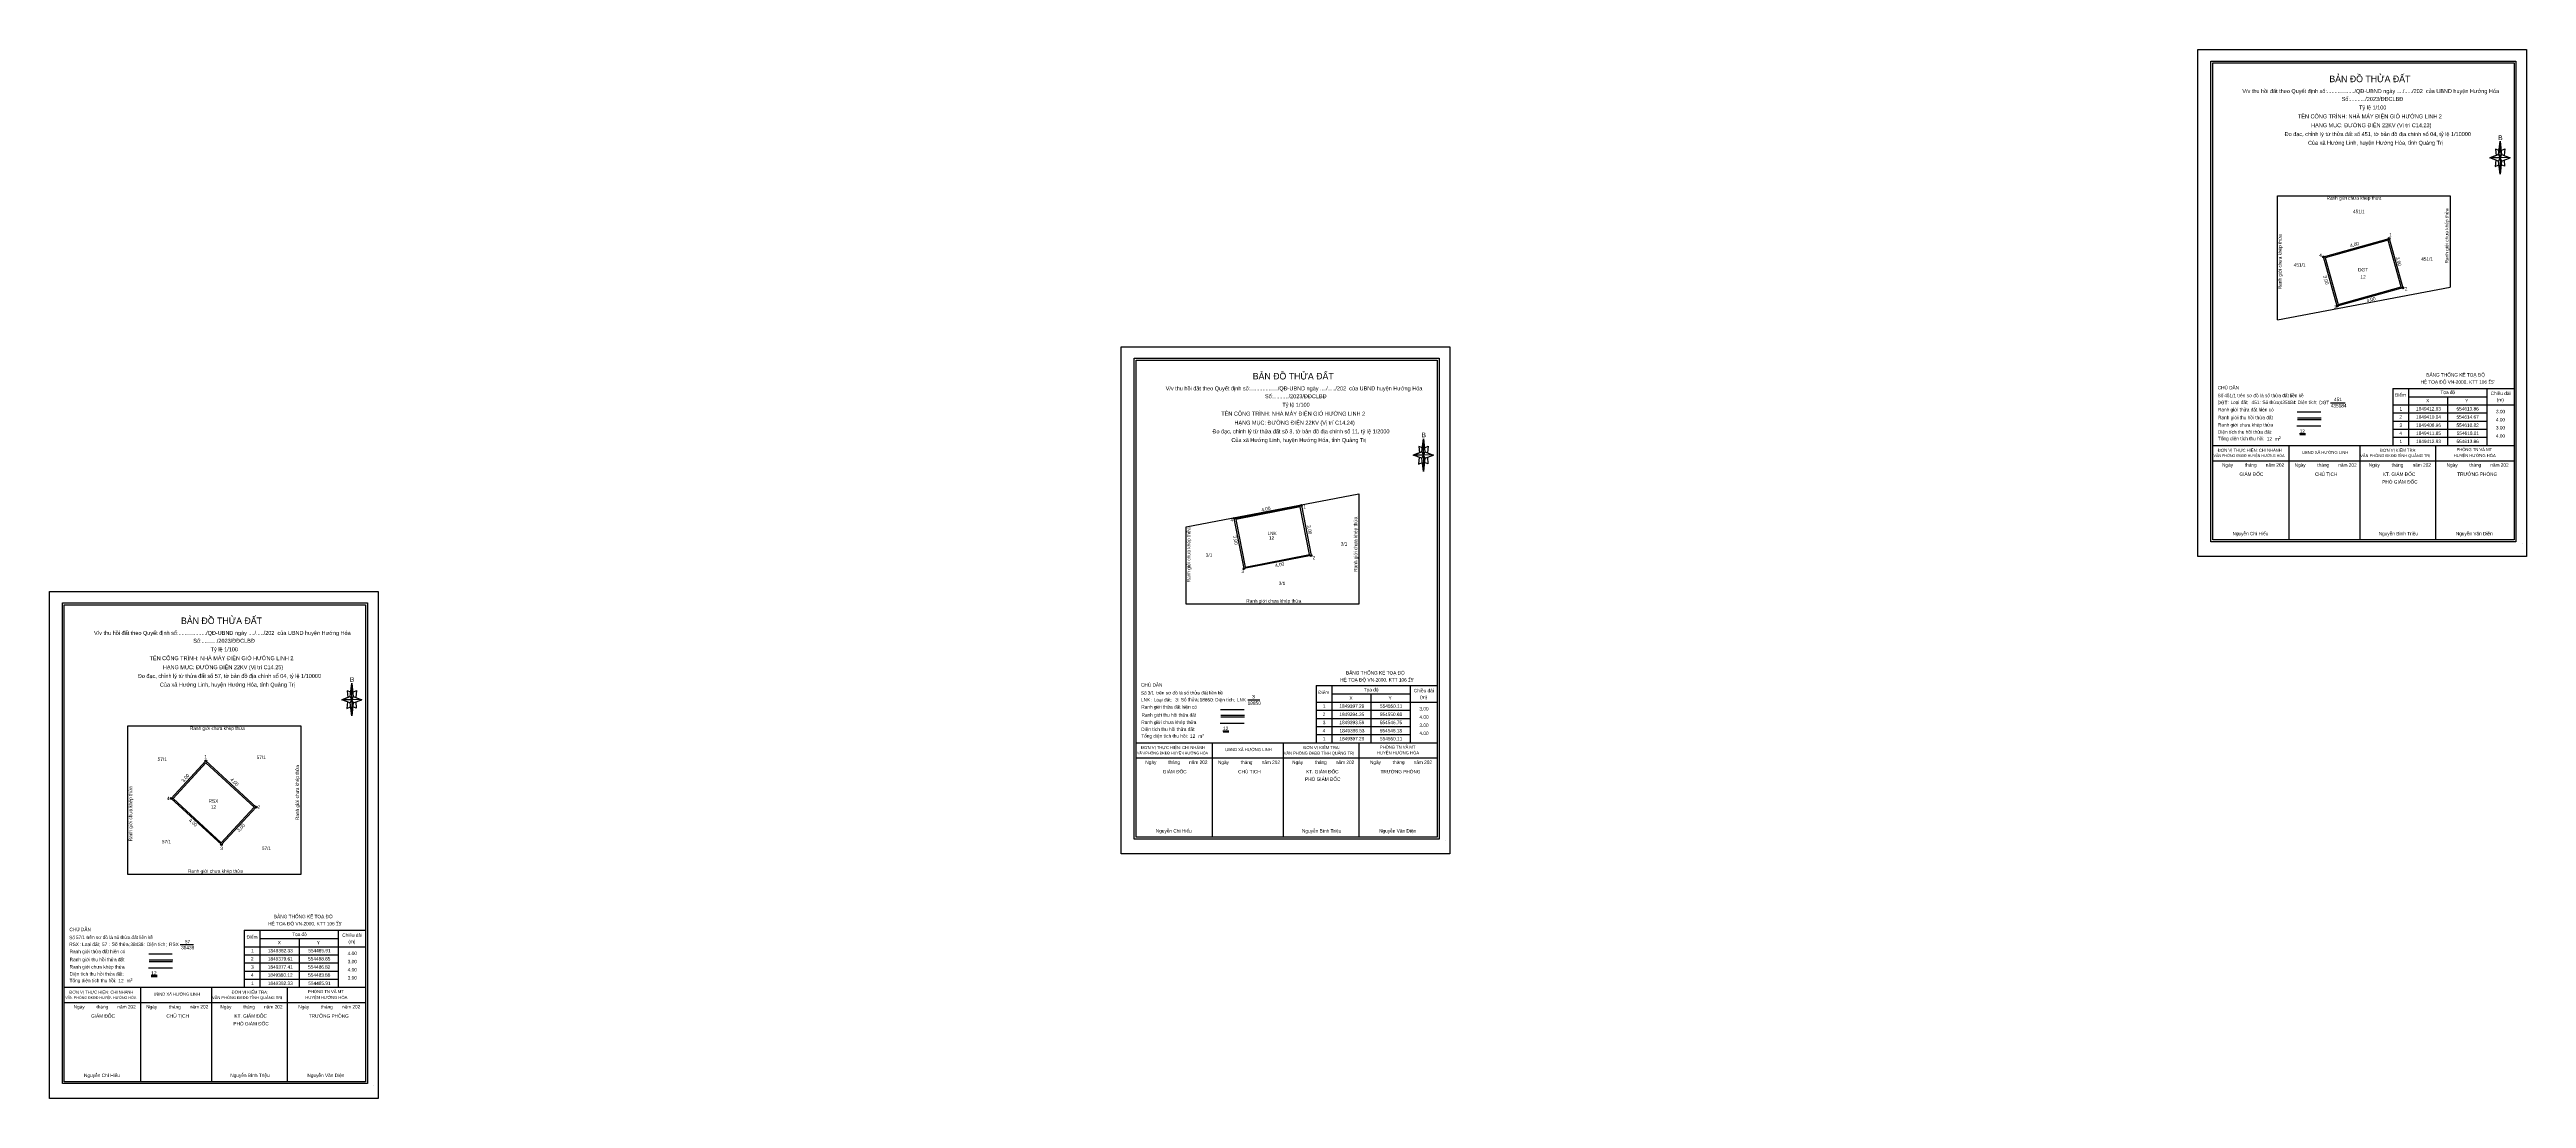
# Model space of a CAD drawing. Extents: x 554477 to 556972, y 1848154 to 1850269.
# Drawn here: x 554476.7 to 554621.9, y 1849362.5 to 1849424 of the extents above; entities that cross this region are included whole.
import ezdxf

# ---------------------------------------------------------------- set-up
doc = ezdxf.new("R2010")
doc.units = 0
for name, color, linetype in [('Level 10', 7, 'Continuous'), ('Level 13', 7, 'Continuous'), ('Level 16', 7, 'Continuous'), ('Level 18', 7, 'Continuous'), ('Level 2', 7, 'Continuous'), ('Level 21', 7, 'Continuous'), ('Level 27', 7, 'Continuous'), ('Level 5', 7, 'Continuous'), ('Level 50', 7, 'Continuous'), ('Level 55', 7, 'Continuous'), ('Level 56', 7, 'Continuous'), ('Level 6', 7, 'Continuous'), ('Level 67', 7, 'Continuous'), ('Level 68', 7, 'Continuous'), ('Level 73', 7, 'Continuous')]:
    doc.layers.add(name, color=color, linetype=linetype)

msp = doc.modelspace()

# ---------------------------------------------------------------- linework, layer by layer
at = {"layer": 'Level 10'}
for points in [[(554614.67, 1849410.04), (554610.82, 1849408.96), (554610.01, 1849411.85), (554613.86, 1849412.93), (554614.67, 1849410.04)], [(554550.68, 1849394.35), (554546.75, 1849393.59), (554546.18, 1849396.53), (554550.11, 1849397.29), (554550.68, 1849394.35)], [(554488.85, 1849379.61), (554485.91, 1849382.32), (554483.88, 1849380.12), (554486.82, 1849377.41), (554488.85, 1849379.61)]]:
    msp.add_lwpolyline(points, dxfattribs=at)
at = {"layer": 'Level 13'}
for p, q in [((554546.98, 1849385.89), (554547.68, 1849385.89)), ((554484.41, 1849371.56), (554485.18, 1849371.56))]:
    msp.add_line(p, q, dxfattribs=at)
at = {"layer": 'Level 16'}
for p, q in [((554608.49, 1849402.42), (554609.88, 1849402.42)), ((554545.39, 1849384.99), (554546.78, 1849384.99)), ((554482.58, 1849370.66), (554483.97, 1849370.66))]:
    msp.add_line(p, q, dxfattribs=at)
for points in [[(554607.31, 1849408.16), (554607.31, 1849415.44), (554617.44, 1849415.44), (554617.44, 1849410.08)], [(554614.57, 1849410.09), (554613.8, 1849412.83), (554610.11, 1849411.79), (554610.87, 1849409.06), (554614.57, 1849410.09)], [(554609.86, 1849401.93), (554608.46, 1849401.93)], [(554553.48, 1849397.97), (554553.48, 1849391.5), (554543.36, 1849391.5), (554543.36, 1849396.03)], [(554550.59, 1849394.41), (554550.05, 1849397.2), (554546.28, 1849396.47), (554546.82, 1849393.68), (554550.59, 1849394.41)], [(554546.76, 1849384.51), (554545.36, 1849384.51)], [(554481.34, 1849384.37), (554491.47, 1849384.37), (554491.47, 1849375.67), (554481.34, 1849375.67), (554481.34, 1849384.37)], [(554488.74, 1849379.61), (554486.81, 1849377.52), (554483.99, 1849380.12), (554485.91, 1849382.21), (554488.74, 1849379.61)], [(554483.95, 1849370.18), (554482.55, 1849370.18)]]:
    msp.add_lwpolyline(points, dxfattribs=at)
at = {"layer": 'Level 2'}
for points in [[(554602.65, 1849424), (554621.91, 1849424), (554621.91, 1849394.29), (554602.65, 1849394.29)], [(554539.56, 1849406.58), (554558.81, 1849406.58), (554558.81, 1849376.87), (554539.56, 1849376.87)], [(554476.75, 1849392.25), (554496, 1849392.25), (554496, 1849362.54), (554476.75, 1849362.54)]]:
    msp.add_lwpolyline(points, close=True, dxfattribs=at)
at = {"layer": 'Level 21'}
for centre in [(554613.86, 1849412.93), (554610.01, 1849411.85), (554614.67, 1849410.04), (554614.67, 1849410.04), (554610.82, 1849408.96), (554546.18, 1849396.53), (554550.11, 1849397.29), (554546.75, 1849393.59), (554550.68, 1849394.35), (554550.68, 1849394.35), (554485.91, 1849382.32), (554483.88, 1849380.12), (554488.85, 1849379.61), (554488.85, 1849379.61), (554486.82, 1849377.41)]:
    msp.add_circle(centre, 0.05, dxfattribs=at)
at = {"layer": 'Level 27'}
for p, q in [((554614.07, 1849404.15), (554621.18, 1849404.15)), ((554614.07, 1849404.15), (554614.07, 1849400.8)), ((554614.99, 1849404.15), (554614.99, 1849400.8)), ((554614.99, 1849403.66), (554619.58, 1849403.66)), ((554617.28, 1849403.66), (554617.28, 1849400.8)), ((554619.58, 1849404.15), (554619.58, 1849400.8)), ((554621.18, 1849404.66), (554621.18, 1849400.8)), ((554621.18, 1849404.66), (554621.18, 1849400.8)), ((554614.07, 1849403.19), (554621.18, 1849403.19)), ((554614.07, 1849402.71), (554619.58, 1849402.71)), ((554614.07, 1849402.23), (554619.58, 1849402.23)), ((554614.07, 1849401.76), (554619.58, 1849401.76)), ((554614.07, 1849401.28), (554619.58, 1849401.28)), ((554614.07, 1849400.8), (554621.18, 1849400.8)), ((554614.07, 1849400.8), (554621.18, 1849400.8)), ((554550.97, 1849386.73), (554558.08, 1849386.73)), ((554550.97, 1849386.73), (554550.97, 1849383.38)), ((554551.89, 1849386.73), (554551.89, 1849383.38)), ((554551.89, 1849386.24), (554556.48, 1849386.24)), ((554554.18, 1849386.24), (554554.18, 1849383.38)), ((554556.48, 1849386.73), (554556.48, 1849383.38)), ((554558.08, 1849387.23), (554558.08, 1849383.38)), ((554558.08, 1849387.23), (554558.08, 1849383.38)), ((554550.97, 1849385.76), (554558.08, 1849385.76)), ((554550.97, 1849385.29), (554556.48, 1849385.29)), ((554550.97, 1849384.81), (554556.48, 1849384.81)), ((554550.97, 1849384.33), (554556.48, 1849384.33)), ((554550.97, 1849383.86), (554556.48, 1849383.86)), ((554550.97, 1849383.38), (554558.08, 1849383.38)), ((554550.97, 1849383.38), (554558.08, 1849383.38)), ((554495.27, 1849372.9), (554495.27, 1849369.05)), ((554495.27, 1849372.9), (554495.27, 1849369.05)), ((554488.16, 1849372.4), (554495.27, 1849372.4)), ((554488.16, 1849372.4), (554488.16, 1849369.05)), ((554488.16, 1849371.43), (554495.27, 1849371.43)), ((554489.08, 1849372.4), (554489.08, 1849369.05)), ((554489.08, 1849371.91), (554493.67, 1849371.91)), ((554491.37, 1849371.91), (554491.37, 1849369.05)), ((554493.67, 1849372.4), (554493.67, 1849369.05)), ((554488.16, 1849370.96), (554493.67, 1849370.96)), ((554488.16, 1849370.48), (554493.67, 1849370.48)), ((554488.16, 1849370), (554493.67, 1849370)), ((554488.16, 1849369.53), (554493.67, 1849369.53)), ((554488.16, 1849369.05), (554495.27, 1849369.05)), ((554488.16, 1849369.05), (554495.27, 1849369.05))]:
    msp.add_line(p, q, dxfattribs=at)
at = {"layer": 'Level 50'}
for p, q in [((554607.31, 1849408.16), (554617.44, 1849410.08)), ((554543.36, 1849396.03), (554553.48, 1849397.97))]:
    msp.add_line(p, q, dxfattribs=at)
at = {"layer": 'Level 67'}
for p, q in [((554620.31, 1849418.09), (554620.09, 1849418.17)), ((554620.09, 1849418.17), (554620.13, 1849417.79)), ((554620.27, 1849417.85), (554620.37, 1849418.63)), ((554620.43, 1849418.09), (554620.65, 1849418.19)), ((554620.65, 1849418.19), (554620.61, 1849417.79)), ((554620.27, 1849417.85), (554619.77, 1849417.65)), ((554619.77, 1849417.65), (554620.27, 1849417.85)), ((554620.27, 1849417.47), (554619.77, 1849417.65)), ((554620.37, 1849417.65), (554619.77, 1849417.65)), ((554620.11, 1849417.53), (554620.07, 1849417.14)), ((554620.07, 1849417.14), (554620.29, 1849417.24)), ((554620.37, 1849417.65), (554620.27, 1849417.85)), ((554620.27, 1849417.85), (554620.45, 1849417.47)), ((554620.95, 1849417.65), (554620.37, 1849417.67)), ((554620.37, 1849417.67), (554620.37, 1849417.65)), ((554620.37, 1849417.65), (554620.45, 1849417.47)), ((554620.45, 1849417.47), (554620.37, 1849416.7)), ((554620.63, 1849417.16), (554620.43, 1849417.24)), ((554620.45, 1849417.85), (554620.95, 1849417.65)), ((554620.45, 1849417.47), (554620.95, 1849417.65)), ((554620.45, 1849417.47), (554620.95, 1849417.65)), ((554620.61, 1849417.53), (554620.63, 1849417.16)), ((554608.47, 1849402.77), (554609.85, 1849402.77)), ((554608.49, 1849402.32), (554609.87, 1849402.32)), ((554610.43, 1849403.31), (554611.28, 1849403.31)), ((554557.21, 1849400.67), (554556.99, 1849400.75)), ((554556.99, 1849400.75), (554557.03, 1849400.37)), ((554557.17, 1849400.43), (554557.27, 1849401.2)), ((554557.33, 1849400.67), (554557.55, 1849400.77)), ((554557.55, 1849400.77), (554557.51, 1849400.37)), ((554603.52, 1849400.8), (554621.18, 1849400.8)), ((554608, 1849395.27), (554608, 1849400.8)), ((554608.61, 1849401.51), (554608.96, 1849401.51)), ((554608.62, 1849401.44), (554608.96, 1849401.44)), ((554612.17, 1849395.27), (554612.17, 1849400.8)), ((554616.6, 1849395.27), (554616.6, 1849400.8)), ((554557.17, 1849400.43), (554556.67, 1849400.23)), ((554556.67, 1849400.23), (554557.17, 1849400.43)), ((554557.17, 1849400.05), (554556.67, 1849400.23)), ((554557.27, 1849400.23), (554556.67, 1849400.23)), ((554557.01, 1849400.11), (554556.97, 1849399.71)), ((554556.97, 1849399.71), (554557.19, 1849399.81)), ((554557.27, 1849400.23), (554557.17, 1849400.43)), ((554557.17, 1849400.43), (554557.35, 1849400.05)), ((554557.85, 1849400.23), (554557.27, 1849400.25)), ((554557.27, 1849400.25), (554557.27, 1849400.23)), ((554557.27, 1849400.23), (554557.35, 1849400.05)), ((554557.35, 1849400.05), (554557.27, 1849399.28)), ((554557.53, 1849399.73), (554557.33, 1849399.81)), ((554557.35, 1849400.43), (554557.85, 1849400.23)), ((554557.35, 1849400.05), (554557.85, 1849400.23)), ((554557.35, 1849400.05), (554557.85, 1849400.23)), ((554557.51, 1849400.11), (554557.53, 1849399.73)), ((554603.52, 1849399.91), (554621.18, 1849399.91)), ((554621.67, 1849395.06), (554621.67, 1849395.06)), ((554621.67, 1849395.06), (554621.67, 1849395.06)), ((554621.67, 1849395.06), (554621.67, 1849395.06)), ((554494.36, 1849386.1), (554493.87, 1849385.9)), ((554493.87, 1849385.9), (554494.36, 1849386.1)), ((554494.4, 1849386.34), (554494.18, 1849386.42)), ((554494.18, 1849386.42), (554494.22, 1849386.04)), ((554494.36, 1849386.1), (554494.46, 1849386.87)), ((554494.46, 1849385.9), (554494.36, 1849386.1)), ((554494.36, 1849386.1), (554494.54, 1849385.72)), ((554494.52, 1849386.34), (554494.74, 1849386.44)), ((554494.54, 1849386.1), (554495.04, 1849385.9)), ((554494.74, 1849386.44), (554494.7, 1849386.04)), ((554494.36, 1849385.72), (554493.87, 1849385.9)), ((554494.46, 1849385.9), (554493.87, 1849385.9)), ((554494.2, 1849385.78), (554494.16, 1849385.38)), ((554494.16, 1849385.38), (554494.38, 1849385.48)), ((554495.04, 1849385.9), (554494.46, 1849385.92)), ((554494.46, 1849385.92), (554494.46, 1849385.9)), ((554494.46, 1849385.9), (554494.54, 1849385.72)), ((554494.54, 1849385.72), (554494.46, 1849384.95)), ((554494.72, 1849385.4), (554494.52, 1849385.48)), ((554494.54, 1849385.72), (554495.04, 1849385.9)), ((554494.54, 1849385.72), (554495.04, 1849385.9)), ((554494.7, 1849385.78), (554494.72, 1849385.4)), ((554545.37, 1849385.34), (554546.75, 1849385.34)), ((554545.39, 1849384.9), (554546.77, 1849384.9)), ((554540.42, 1849383.38), (554558.08, 1849383.38)), ((554544.9, 1849377.85), (554544.9, 1849383.38)), ((554545.51, 1849384.09), (554545.86, 1849384.09)), ((554545.52, 1849384.02), (554545.86, 1849384.02)), ((554549.07, 1849377.85), (554549.07, 1849383.38)), ((554553.5, 1849377.85), (554553.5, 1849383.38)), ((554540.42, 1849382.49), (554558.08, 1849382.49)), ((554558.57, 1849377.64), (554558.57, 1849377.64)), ((554558.57, 1849377.64), (554558.57, 1849377.64)), ((554558.57, 1849377.64), (554558.57, 1849377.64)), ((554482.56, 1849371.01), (554483.94, 1849371.01)), ((554482.58, 1849370.57), (554483.96, 1849370.57)), ((554477.61, 1849369.05), (554495.27, 1849369.05)), ((554482.09, 1849363.52), (554482.09, 1849369.05)), ((554482.7, 1849369.76), (554483.05, 1849369.76)), ((554482.71, 1849369.69), (554483.05, 1849369.69)), ((554486.26, 1849363.52), (554486.26, 1849369.05)), ((554490.69, 1849363.52), (554490.69, 1849369.05)), ((554477.61, 1849368.16), (554495.27, 1849368.16)), ((554495.76, 1849363.31), (554495.76, 1849363.31)), ((554495.76, 1849363.31), (554495.76, 1849363.31)), ((554495.76, 1849363.31), (554495.76, 1849363.31))]:
    msp.add_line(p, q, dxfattribs=at)
for points in [[(554603.41, 1849423.33), (554621.29, 1849423.33), (554621.29, 1849395.16), (554603.41, 1849395.16)], [(554603.52, 1849423.22), (554621.18, 1849423.22), (554621.18, 1849395.27), (554603.52, 1849395.27)], [(554620.37, 1849418.63), (554620.45, 1849417.85), (554620.37, 1849417.65)], [(554620.37, 1849417.65), (554620.37, 1849416.7), (554620.27, 1849417.47)], [(554540.31, 1849405.91), (554558.19, 1849405.91), (554558.19, 1849377.74), (554540.31, 1849377.74)], [(554540.42, 1849405.8), (554558.08, 1849405.8), (554558.08, 1849377.84), (554540.42, 1849377.84)], [(554557.27, 1849401.2), (554557.35, 1849400.43), (554557.27, 1849400.23)], [(554557.27, 1849400.23), (554557.27, 1849399.28), (554557.17, 1849400.05)], [(554477.5, 1849391.58), (554495.38, 1849391.58), (554495.38, 1849363.41), (554477.5, 1849363.41)], [(554477.61, 1849391.47), (554495.27, 1849391.47), (554495.27, 1849363.51), (554477.61, 1849363.51)], [(554494.46, 1849386.87), (554494.54, 1849386.1), (554494.46, 1849385.9)], [(554494.46, 1849385.9), (554494.46, 1849384.95), (554494.36, 1849385.72)]]:
    msp.add_lwpolyline(points, close=True, dxfattribs=at)

# ---------------------------------------------------------------- texts
at = {"layer": 'Level 13'}
for s, p in [('LNK', (554546.33, 1849385.8)), ('3', (554547.23, 1849385.98)), ('18850', (554546.96, 1849385.6)), ('RSX', (554483.75, 1849371.47)), ('38438', (554484.46, 1849371.28)), ('57', (554484.68, 1849371.63))]:
    msp.add_text(s, height=0.2, dxfattribs=at).set_placement(p)
at = {"layer": 'Level 18'}
for s, p in [('DGT', (554612.04, 1849411)), ('LNK', (554548.13, 1849395.55)), ('RSX', (554486.07, 1849379.87))]:
    msp.add_text(s, height=0.2, dxfattribs=at).set_placement(p)
at = {"layer": 'Level 21'}
for s, p in [('1', (554613.86, 1849413.05)), ('1', (554613.86, 1849413.05)), ('4', (554609.76, 1849411.85)), ('2', (554614.78, 1849409.88)), ('3', (554610.62, 1849408.81)), ('4', (554545.96, 1849396.33)), ('1', (554550.23, 1849397.09)), ('3', (554546.6, 1849393.33)), ('2', (554550.77, 1849394.13)), ('1', (554485.82, 1849382.46)), ('1', (554485.82, 1849382.46)), ('4', (554483.62, 1849380.02)), ('2', (554488.93, 1849379.51)), ('3', (554486.75, 1849377.09))]:
    msp.add_text(s, height=0.2, dxfattribs=at).set_placement(p)
at = {"layer": 'Level 27'}
for s, p in [('Điểm', (554614.2, 1849403.66)), ('X', (554616.03, 1849403.33)), ('Tọa độ', (554616.87, 1849403.82)), ('Y', (554618.32, 1849403.33)), ('Chiều dài', (554619.81, 1849403.76)), ('(m)', (554620.17, 1849403.38)), ('2', (554614.46, 1849402.37)), ('3', (554614.47, 1849401.89)), ('1', (554614.47, 1849402.85)), ('1849410.04', (554615.44, 1849402.37)), ('1849408.96', (554615.44, 1849401.89)), ('1849412.93', (554615.44, 1849402.85)), ('554613.86', (554617.81, 1849402.85)), ('554614.67', (554617.81, 1849402.37)), ('554610.82', (554617.81, 1849401.89)), ('4.00', (554620.12, 1849402.21)), ('3.00', (554620.12, 1849402.69)), ('3.00', (554620.12, 1849401.74)), ('4', (554614.46, 1849401.42)), ('1', (554614.47, 1849400.94)), ('1849411.85', (554615.44, 1849401.42)), ('1849412.93', (554615.44, 1849400.94)), ('554613.86', (554617.81, 1849400.94)), ('554610.01', (554617.82, 1849401.42)), ('4.00', (554620.12, 1849401.26)), ('Điểm', (554551.1, 1849386.23)), ('X', (554552.93, 1849385.9)), ('Tọa độ', (554553.77, 1849386.39)), ('Y', (554555.22, 1849385.9)), ('Chiều dài', (554556.71, 1849386.34)), ('(m)', (554557.07, 1849385.96)), ('2', (554551.36, 1849384.95)), ('3', (554551.37, 1849384.47)), ('1', (554551.37, 1849385.43)), ('1849397.29', (554552.34, 1849385.43)), ('1849394.35', (554552.34, 1849384.95)), ('1849393.59', (554552.34, 1849384.47)), ('554550.68', (554554.71, 1849384.95)), ('554546.75', (554554.71, 1849384.47)), ('554550.11', (554554.72, 1849385.43)), ('4.00', (554557.03, 1849384.79)), ('3.00', (554557.03, 1849385.27)), ('3.00', (554557.03, 1849384.31)), ('4', (554551.36, 1849383.99)), ('1', (554551.37, 1849383.52)), ('1849397.29', (554552.34, 1849383.52)), ('1849396.53', (554552.35, 1849383.99)), ('554546.18', (554554.71, 1849383.99)), ('554550.11', (554554.72, 1849383.52)), ('4.00', (554557.03, 1849383.84)), ('Điểm', (554488.29, 1849371.9)), ('X', (554490.12, 1849371.57)), ('Tọa độ', (554490.96, 1849372.06)), ('Y', (554492.41, 1849371.57)), ('Chiều dài', (554493.9, 1849372.01)), ('(m)', (554494.26, 1849371.63)), ('2', (554488.55, 1849370.62)), ('3', (554488.56, 1849370.14)), ('1', (554488.56, 1849371.1)), ('1849382.33', (554489.54, 1849371.1)), ('1849379.61', (554489.54, 1849370.62)), ('1849377.41', (554489.54, 1849370.14)), ('554488.85', (554491.9, 1849370.62)), ('554486.82', (554491.9, 1849370.14)), ('554485.91', (554491.91, 1849371.1)), ('4.00', (554494.22, 1849370.94)), ('4.00', (554494.22, 1849369.98)), ('3.00', (554494.22, 1849370.46)), ('4', (554488.55, 1849369.67)), ('1', (554488.56, 1849369.19)), ('1849380.12', (554489.53, 1849369.67)), ('1849382.33', (554489.54, 1849369.19)), ('554483.88', (554491.9, 1849369.67)), ('554485.91', (554491.91, 1849369.19)), ('3.00', (554494.22, 1849369.51))]:
    msp.add_text(s, height=0.2, dxfattribs=at).set_placement(p)
at = {"layer": 'Level 5'}
for s, rotation, p in [('4,00', 15.6703, (554611.6, 1849412.41)), ('4,00', 15.6703, (554611.6, 1849412.41)), ('3,00', 285.672, (554610, 1849410.73)), ('3,00', 285.672, (554610, 1849410.73)), ('3,00', 285.672, (554614.25, 1849411.82)), ('3,00', 285.672, (554614.25, 1849411.82)), ('4,00', 15.6703, (554612.57, 1849409.18)), ('4,00', 15.6703, (554612.57, 1849409.18)), ('4,00', 10.9853, (554547.79, 1849396.93)), ('3,00', 280.9869, (554550.44, 1849396.11)), ('3,00', 280.9845, (554546.11, 1849395.5)), ('4,00', 10.9863, (554548.59, 1849393.67)), ('3,00', 47.3301, (554484.6, 1849381.05)), ('4,00', 317.3292, (554487.32, 1849381.19)), ('4,00', 317.3313, (554484.89, 1849378.81)), ('3,00', 47.3302, (554487.85, 1849378.14))]:
    msp.add_text(s, height=0.2, rotation=rotation, dxfattribs=at).set_placement(p)
for p in [(554612.18, 1849410.58), (554548.21, 1849395.28), (554486.2, 1849379.52)]:
    msp.add_text('12', height=0.2, dxfattribs=at).set_placement(p)
at = {"layer": 'Level 55'}
for p in [(554607.56, 1849409.96), (554543.61, 1849392.78), (554481.59, 1849377.61)]:
    msp.add_text('Ranh giới chưa khép thửa', height=0.2, rotation=90, dxfattribs=at).set_placement(p)
at = {"layer": 'Level 56'}
for p in [(554610.19, 1849415.2), (554546.88, 1849391.59), (554484.97, 1849384.13), (554484.86, 1849375.76)]:
    msp.add_text('Ranh giới chưa khép thửa', height=0.2, dxfattribs=at).set_placement(p)
for p in [(554617.34, 1849411.47), (554553.39, 1849393.4), (554491.37, 1849378.85)]:
    msp.add_text('Ranh giới chưa khép thửa', height=0.2, rotation=90, dxfattribs=at).set_placement(p)
at = {"layer": 'Level 6'}
for p in [(554612.18, 1849410.58), (554548.21, 1849395.28), (554486.2, 1849379.52)]:
    msp.add_text('12', height=0.2, dxfattribs=at).set_placement(p)
at = {"layer": 'Level 67'}
for s, height, p in [('BẢN ĐỒ THỬA ĐẤT', 0.384, (554610.36, 1849422.09)), ('V/v thu hồi đất theo Quyết định số:................../QĐ-UBND ngày ..../...../202  của UBND huyện Hướng Hóa', 0.23392, (554605.26, 1849421.45)), ('Số:........../2023/ĐĐCLBĐ', 0.2339, (554611.08, 1849420.99)), ('TÊN CÔNG TRÌNH: NHÀ MÁY ĐIỆN GIÓ HƯỚNG LINH 2', 0.2339, (554608.52, 1849419.97)), ('HẠNG MỤC: ĐƯỜNG ĐIỆN 22KV (Vị trí C14.23)', 0.2339, (554609.29, 1849419.45)), ('Tỷ lệ 1/100', 0.2339, (554612.1, 1849420.49)), ('Đo đạc, chỉnh lý từ thửa đất số 451, tờ bản đồ địa chính số 04, tỷ lệ 1/10000', 0.2339, (554607.74, 1849418.93)), ('Của xã Hướng Linh, huyện Hướng Hóa, tỉnh Quảng Trị', 0.2339, (554609.11, 1849418.42)), ('B', 0.274, (554620.26, 1849418.7)), ('BẢN ĐỒ THỬA ĐẤT', 0.384, (554547.26, 1849404.67)), ('BẢNG THỐNG KÊ TOẠ ĐỘ', 0.2, (554616.04, 1849404.84)), ('V/v thu hồi đất theo Quyết định số:................../QĐ-UBND ngày ..../...../202  của UBND huyện Hướng Hóa', 0.23392, (554542.16, 1849404.03)), ('Số:........../2023/ĐĐCLBĐ', 0.2339, (554547.98, 1849403.57)), ('CHÚ DẪN', 0.2, (554603.81, 1849404.09)), ("HỆ TOẠ ĐỘ VN-2000, KTT 106 15'", 0.2, (554615.7, 1849404.42)), ('o', 0.139, (554619.71, 1849404.57)), ('TÊN CÔNG TRÌNH: NHÀ MÁY ĐIỆN GIÓ HƯỚNG LINH 2', 0.2339, (554545.42, 1849402.55)), ('HẠNG MỤC: ĐƯỜNG ĐIỆN 22KV (Vị trí C14.24)', 0.2339, (554546.19, 1849402.02)), ('Tỷ lệ 1/100', 0.2339, (554549, 1849403.07)), ('Ranh giới thửa đất hiện có', 0.2, (554603.83, 1849402.8)), ('Ranh giới chưa khép thửa', 0.2, (554603.83, 1849401.91)), ('Ranh giới thu hồi thửa đất', 0.2, (554603.84, 1849402.34)), ('Đo đạc, chỉnh lý từ thửa đất số 3, tờ bản đồ địa chính số 11, tỷ lệ 1/2000', 0.2339, (554544.9, 1849401.51)), ('Của xã Hướng Linh, huyện Hướng Hóa, tỉnh Quảng Trị', 0.2339, (554546.01, 1849401)), ('B', 0.274, (554557.16, 1849401.28)), ('ĐƠN VỊ THỰC HIỆN: CHI NHÁNH', 0.1754, (554603.82, 1849400.43)), ('Tổng diện tích thu hồi:', 0.2, (554603.83, 1849401.11)), ('Diện tích thu hồi thửa đất:', 0.2, (554603.83, 1849401.49)), ('UBND XÃ HƯỚNG LINH', 0.1754, (554608.75, 1849400.31)), ('ĐƠN VỊ KIỂM TRA:', 0.1754, (554613.33, 1849400.43)), ('PHÒNG TN VÀ MT', 0.1754, (554617.81, 1849400.47)), ('VĂN PHÒNG ĐKĐĐ HUYỆN HƯỚNG HÓA', 0.1541, (554603.57, 1849400.13)), ('Ngày         tháng       năm 202', 0.2, (554604.07, 1849399.56)), ('GIÁM ĐỐC', 0.2, (554605.09, 1849399.02)), ('Ngày         tháng       năm 202', 0.2, (554608.32, 1849399.56)), (' CHỦ TỊCH', 0.2, (554609.43, 1849399.02)), ('VĂN PHÒNG ĐKĐĐ TỈNH QUẢNG TRỊ', 0.1696, (554612.17, 1849400.12)), ('Ngày         tháng       năm 202', 0.2, (554612.67, 1849399.56)), ('KT. GIÁM ĐỐC', 0.2, (554613.49, 1849399.02)), ('Ngày         tháng       năm 202', 0.2, (554617.23, 1849399.56)), ('HUYỆN HƯỚNG HÓA', 0.1754, (554617.65, 1849400.12)), ('TRƯỞNG PHÒNG', 0.2, (554617.85, 1849399.02)), ('PHÓ GIÁM ĐỐC', 0.2, (554613.46, 1849398.57)), ('Nguyễn Chí Hiếu', 0.2, (554604.68, 1849395.54)), ('Nguyễn Bình Triệu', 0.2, (554613.25, 1849395.54)), ('Nguyễn Văn Diện', 0.2, (554617.77, 1849395.54)), ('BẢN ĐỒ THỬA ĐẤT', 0.384, (554484.45, 1849390.34)), ('V/v thu hồi đất theo Quyết định số:................../QĐ-UBND ngày ..../...../202  của UBND huyện Hướng Hóa', 0.23392, (554479.35, 1849389.7)), ('Số:........../2023/ĐĐCLBĐ', 0.2339, (554485.17, 1849389.24)), ('Tỷ lệ 1/100', 0.2339, (554486.19, 1849388.74)), ('Đo đạc, chỉnh lý từ thửa đất số 57, tờ bản đồ địa chính số 04, tỷ lệ 1/10000', 0.2339, (554481.92, 1849387.18)), ('TÊN CÔNG TRÌNH: NHÀ MÁY ĐIỆN GIÓ HƯỚNG LINH 2', 0.2339, (554482.61, 1849388.22)), ('HẠNG MỤC: ĐƯỜNG ĐIỆN 22KV (Vị trí C14.25)', 0.2339, (554483.39, 1849387.69)), ('BẢNG THỐNG KÊ TOẠ ĐỘ', 0.2, (554552.73, 1849387.38)), ('Của xã Hướng Linh, huyện Hướng Hóa, tỉnh Quảng Trị', 0.2339, (554483.21, 1849386.67)), ('B', 0.274, (554494.35, 1849386.95)), ('CHÚ DẪN', 0.2, (554540.71, 1849386.67)), ("HỆ TOẠ ĐỘ VN-2000, KTT 106 15'", 0.2, (554552.39, 1849386.97)), ('o', 0.139, (554556.4, 1849387.12)), ('Ranh giới thửa đất hiện có', 0.2, (554540.73, 1849385.38)), ('Ranh giới chưa khép thửa', 0.2, (554540.73, 1849384.48)), ('Ranh giới thu hồi thửa đất', 0.2, (554540.74, 1849384.91)), ('ĐƠN VỊ THỰC HIỆN: CHI NHÁNH', 0.1754, (554540.72, 1849383.01)), ('Tổng diện tích thu hồi:', 0.2, (554540.73, 1849383.68)), ('Diện tích thu hồi thửa đất:', 0.2, (554540.73, 1849384.07)), ('UBND XÃ HƯỚNG LINH', 0.1754, (554545.65, 1849382.89)), ('ĐƠN VỊ KIỂM TRA:', 0.1754, (554550.23, 1849383.01)), ('PHÒNG TN VÀ MT', 0.1754, (554554.71, 1849383.04)), ('VĂN PHÒNG ĐKĐĐ HUYỆN HƯỚNG HÓA', 0.1541, (554540.48, 1849382.7)), ('Ngày         tháng       năm 202', 0.2, (554540.97, 1849382.14)), ('GIÁM ĐỐC', 0.2, (554541.99, 1849381.59)), ('Ngày         tháng       năm 202', 0.2, (554545.22, 1849382.14)), (' CHỦ TỊCH', 0.2, (554546.33, 1849381.59)), ('VĂN PHÒNG ĐKĐĐ TỈNH QUẢNG TRỊ', 0.1696, (554549.08, 1849382.69)), ('Ngày         tháng       năm 202', 0.2, (554549.57, 1849382.14)), ('KT. GIÁM ĐỐC', 0.2, (554550.39, 1849381.59)), ('Ngày         tháng       năm 202', 0.2, (554554.13, 1849382.14)), ('HUYỆN HƯỚNG HÓA', 0.1754, (554554.55, 1849382.7)), ('TRƯỞNG PHÒNG', 0.2, (554554.75, 1849381.59)), ('PHÓ GIÁM ĐỐC', 0.2, (554550.33, 1849381.15)), ('Nguyễn Chí Hiếu', 0.2, (554541.58, 1849378.12)), ('Nguyễn Bình Triệu', 0.2, (554550.15, 1849378.12)), ('Nguyễn Văn Diện', 0.2, (554554.67, 1849378.12)), ("HỆ TOẠ ĐỘ VN-2000, KTT 106 15'", 0.2, (554489.56, 1849372.68)), ('BẢNG THỐNG KÊ TOẠ ĐỘ', 0.2, (554489.9, 1849373.1)), ('o', 0.139, (554493.57, 1849372.84)), ('CHÚ DẪN', 0.2, (554477.91, 1849372.34)), ('Ranh giới chưa khép thửa', 0.2, (554477.92, 1849370.15)), ('Diện tích thu hồi thửa đất:', 0.2, (554477.92, 1849369.74)), ('Ranh giới thửa đất hiện có', 0.2, (554477.92, 1849371.05)), ('Ranh giới thu hồi thửa đất', 0.2, (554477.93, 1849370.58)), ('VĂN PHÒNG ĐKĐĐ HUYỆN HƯỚNG HÓA', 0.1541, (554477.67, 1849368.37)), ('ĐƠN VỊ THỰC HIỆN: CHI NHÁNH', 0.1754, (554477.91, 1849368.68)), ('Tổng diện tích thu hồi:', 0.2, (554477.92, 1849369.35)), ('UBND XÃ HƯỚNG LINH', 0.1754, (554482.84, 1849368.56)), ('VĂN PHÒNG ĐKĐĐ TỈNH QUẢNG TRỊ', 0.1696, (554486.27, 1849368.36)), ('ĐƠN VỊ KIỂM TRA:', 0.1754, (554487.42, 1849368.68)), ('HUYỆN HƯỚNG HÓA', 0.1754, (554491.74, 1849368.37)), ('PHÒNG TN VÀ MT', 0.1754, (554491.9, 1849368.71)), ('Ngày         tháng       năm 202', 0.2, (554478.16, 1849367.81)), ('GIÁM ĐỐC', 0.2, (554479.18, 1849367.27)), ('Ngày         tháng       năm 202', 0.2, (554482.41, 1849367.81)), (' CHỦ TỊCH', 0.2, (554483.52, 1849367.27)), ('Ngày         tháng       năm 202', 0.2, (554486.76, 1849367.81)), ('PHÓ GIÁM ĐỐC', 0.2, (554487.52, 1849366.82)), ('KT. GIÁM ĐỐC', 0.2, (554487.58, 1849367.27)), ('Ngày         tháng       năm 202', 0.2, (554491.32, 1849367.81)), ('TRƯỞNG PHÒNG', 0.2, (554491.94, 1849367.27)), ('Nguyễn Chí Hiếu', 0.2, (554478.77, 1849363.79)), ('Nguyễn Bình Triệu', 0.2, (554487.34, 1849363.79)), ('Nguyễn Văn Diện', 0.2, (554491.86, 1849363.79))]:
    msp.add_text(s, height=height, dxfattribs=at).set_placement(p)
at = {"layer": 'Level 68'}
for s, height, p in [('Số ', 0.2, (554603.81, 1849403.63)), ('DGT', 0.2, (554603.8, 1849403.22)), ('451/1', 0.2, (554604.2, 1849403.63)), (': Loại đất;', 0.2, (554604.41, 1849403.23)), ('trên sơ đồ là số thửa đất liền kề', 0.2, (554604.96, 1849403.63)), ('451', 0.2, (554605.8, 1849403.23)), (': Số thửa; ', 0.2, (554606.28, 1849403.23)), ('435184', 0.2, (554607.45, 1849403.23)), (' : Diện tích;', 0.2, (554608.27, 1849403.23)), ('DGT', 0.2, (554609.77, 1849403.22)), ('451', 0.2, (554610.63, 1849403.4)), ('435184', 0.2, (554610.44, 1849403.03)), ('12', 0.2, (554606.69, 1849401.09)), ('m', 0.2, (554607.17, 1849401.09)), ('2', 0.15, (554607.4, 1849401.18)), ('12', 0.2, (554608.62, 1849401.54)), ('Số ', 0.2, (554540.71, 1849386.2)), ('LNK', 0.2, (554540.71, 1849385.8)), ('3/1', 0.2, (554541.1, 1849386.21)), (': Loại đất;', 0.2, (554541.31, 1849385.8)), ('trên sơ đồ là số thửa đất liền kề', 0.2, (554541.61, 1849386.21)), ('3', 0.2, (554542.72, 1849385.8)), (': Số thửa; ', 0.2, (554542.89, 1849385.81)), ('18850', 0.2, (554544.15, 1849385.8)), (' : Diện tích;', 0.2, (554544.83, 1849385.8)), ('12', 0.2, (554543.59, 1849383.67)), ('m', 0.2, (554544.07, 1849383.67)), ('2', 0.15, (554544.3, 1849383.75)), ('12', 0.2, (554545.52, 1849384.12)), ('Số ', 0.2, (554477.9, 1849371.87)), ('RSX', 0.2, (554477.9, 1849371.47)), ('57/1', 0.2, (554478.29, 1849371.88)), (': Loại đất;', 0.2, (554478.5, 1849371.47)), ('trên sơ đồ là số thửa đất liền kề', 0.2, (554478.91, 1849371.88)), ('57', 0.2, (554479.82, 1849371.47)), (': Số thửa; ', 0.2, (554480.24, 1849371.48)), ('38438', 0.2, (554481.48, 1849371.47)), (' : Diện tích;', 0.2, (554482.22, 1849371.47)), ('12', 0.2, (554482.71, 1849369.79)), ('12', 0.2, (554480.78, 1849369.34)), ('m', 0.2, (554481.26, 1849369.34)), ('2', 0.15, (554481.49, 1849369.42))]:
    msp.add_text(s, height=height, dxfattribs=at).set_placement(p)
at = {"layer": 'Level 73'}
for s, p in [('451/1', (554611.74, 1849414.41)), ('451/1', (554608.27, 1849411.28)), ('451/1', (554615.74, 1849411.63)), ('3/1', (554552.42, 1849394.94)), ('3/1', (554544.51, 1849394.28)), ('3/1', (554548.78, 1849392.62)), ('57/1', (554483.08, 1849382.32)), ('57/1', (554488.88, 1849382.43)), ('57/1', (554483.33, 1849377.49)), ('57/1', (554489.19, 1849377.1))]:
    msp.add_text(s, height=0.2, dxfattribs=at).set_placement(p)

doc.saveas('drawing.dxf')
